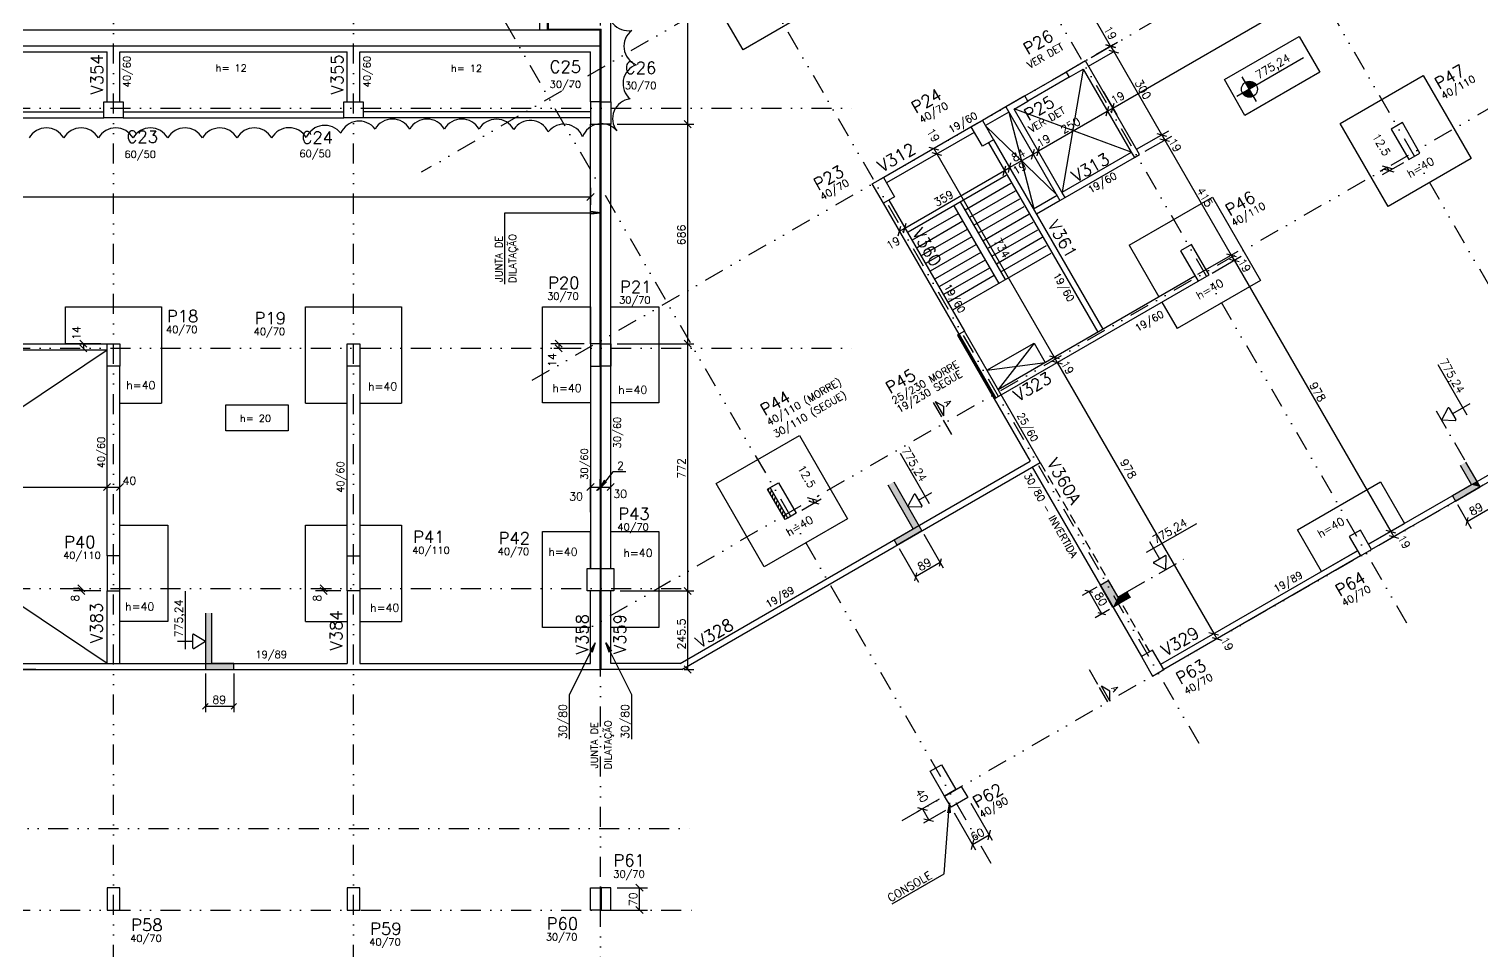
# Model space of a CAD drawing. Extents: x 550442 to 565317, y -292 to 10221.
# Drawn here: x 558416 to 562955, y 3435 to 6315 of the extents above; entities that cross this region are included whole.
import ezdxf

# ---------------------------------------------------------------- set-up
doc = ezdxf.new("R2010")
doc.units = 0
doc.header["$LTSCALE"] = 125
doc.header["$MEASUREMENT"] = 0
for name, pattern in [('DIVIDE', [1.25, 0.5, -0.25, 0, -0.25, 0, -0.25]), ('ESTILO_TQS_0003', [0.91, 0.5, -0.2, 0.01, -0.2]), ('HIDDEN', [0.375, 0.25, -0.125])]:
    doc.linetypes.add(name, pattern=pattern)
doc.layers.get('0').update_dxf_attribs({"linetype": 'CONTINUOUS'})
for name, color, linetype in [('110', 113, 'CONTINUOUS'), ('200', 7, 'HIDDEN'), ('204', 7, 'ESTILO_TQS_0003'), ('205', 14, 'DIVIDE'), ('216', 7, 'CONTINUOUS'), ('219', 240, 'CONTINUOUS'), ('220', 4, 'CONTINUOUS'), ('226', 10, 'CONTINUOUS'), ('230', 3, 'CONTINUOUS'), ('231', 5, 'CONTINUOUS'), ('238', 11, 'CONTINUOUS'), ('239', 4, 'CONTINUOUS'), ('250', 5, 'CONTINUOUS')]:
    doc.layers.add(name, color=color, linetype=linetype)
doc.styles.get("Standard").update_dxf_attribs({"font": 'ROMANS.SHX'})

# ---------------------------------------------------------------- blocks, each defined once
blk = doc.blocks.new('_H179BAF5357-006')
for p, q in [((8348.428929, 1839.445171), (8340.596292, 1841.54392)), ((8354.616114, 1828.728653), (8340.95586, 1832.388907)), ((8360.803298, 1818.012135), (8347.143044, 1821.672389)), ((8366.990482, 1807.295618), (8353.330228, 1810.955872)), ((8373.177667, 1796.5791), (8359.517413, 1800.239354)), ((8379.364851, 1785.862583), (8365.704597, 1789.522837)), ((8385.552035, 1775.146065), (8371.891781, 1778.806319)), ((8391.73922, 1764.429547), (8378.078966, 1768.089801)), ((8397.926404, 1753.71303), (8384.26615, 1757.373284)), ((8394.410428, 1745.596466), (8390.453334, 1746.656766))]:
    blk.add_line(p, q)
blk = doc.blocks.new('_H88CA1187B5-003')
for p, q in [((6866.155191, 26.25), (6872.952612, 26.25)), ((6868.320314, 22.5), (6874.989224, 22.5)), ((6870.485437, 18.75), (6877.025836, 18.75)), ((6870.762015, 30), (6870.916, 30)), ((6872.65056, 15), (6879.062448, 15)), ((6872.952612, 26.25), (6873.083501, 26.25)), ((6874.815683, 11.25), (6881.099061, 11.25)), ((6874.989224, 22.5), (6875.248683, 22.5)), ((6876.980807, 7.5), (6883.135673, 7.5)), ((6877.025836, 18.75), (6877.413864, 18.75)), ((6879.062448, 15), (6879.579046, 15)), ((6879.14593, 3.75), (6885.172285, 3.75)), ((6881.099061, 11.25), (6881.744227, 11.25)), ((6881.311053, 0), (6887.208897, 0)), ((6883.135673, 7.5), (6883.909409, 7.5)), ((6885.172285, 3.75), (6886.07459, 3.75)), ((6887.208897, 0), (6888.239772, 0)), ((6883.476176, -3.75), (6889.245509, -3.75)), ((6885.641299, -7.5), (6891.282122, -7.5)), ((6887.806422, -11.25), (6893.318734, -11.25)), ((6889.245509, -3.75), (6890.404953, -3.75)), ((6889.971545, -15), (6895.355346, -15)), ((6891.282122, -7.5), (6892.570135, -7.5)), ((6892.136668, -18.75), (6897.391958, -18.75)), ((6893.318734, -11.25), (6894.735316, -11.25)), ((6894.301791, -22.5), (6899.42857, -22.5)), ((6895.355346, -15), (6896.900498, -15)), ((6896.466914, -26.25), (6901.465183, -26.25)), ((6897.391958, -18.75), (6899.065679, -18.75)), ((6898.632037, -30), (6903.501795, -30)), ((6899.42857, -22.5), (6901.230861, -22.5)), ((6900.797161, -33.75), (6905.538407, -33.75)), ((6901.465183, -26.25), (6903.396042, -26.25)), ((6902.962284, -37.5), (6907.575019, -37.5)), ((6903.501795, -30), (6905.561224, -30)), ((6905.127407, -41.25), (6909.611632, -41.25)), ((6905.538407, -33.75), (6907.726405, -33.75)), ((6907.29253, -45), (6911.648244, -45)), ((6907.575019, -37.5), (6909.891587, -37.5)), ((6909.611632, -41.25), (6912.056768, -41.25)), ((6911.648244, -45), (6914.22195, -45)), ((6909.457653, -48.75), (6913.684856, -48.75)), ((6911.622776, -52.5), (6915.721468, -52.5)), ((6913.684856, -48.75), (6916.387131, -48.75)), ((6913.787899, -56.25), (6917.75808, -56.25)), ((6915.721468, -52.5), (6918.552313, -52.5)), ((6915.953022, -60), (6919.794693, -60)), ((6917.75808, -56.25), (6920.717494, -56.25)), ((6918.118145, -63.75), (6921.831305, -63.75)), ((6919.794693, -60), (6922.882676, -60)), ((6920.283268, -67.5), (6923.867917, -67.5)), ((6921.831305, -63.75), (6925.047857, -63.75)), ((6922.448391, -71.25), (6925.904529, -71.25)), ((6923.867917, -67.5), (6927.213039, -67.5)), ((6924.613514, -75), (6927.941141, -75)), ((6925.904529, -71.25), (6929.37822, -71.25)), ((6926.778638, -78.75), (6929.977754, -78.75)), ((6927.941141, -75), (6931.543402, -75)), ((6928.943761, -82.5), (6932.014366, -82.5)), ((6929.977754, -78.75), (6933.708583, -78.75)), ((6931.108884, -86.25), (6934.050978, -86.25)), ((6932.014366, -82.5), (6935.873765, -82.5)), ((6933.274007, -90), (6936.08759, -90)), ((6934.050978, -86.25), (6938.038946, -86.25)), ((6936.08759, -90), (6940.204128, -90)), ((6935.43913, -93.75), (6938.124202, -93.75)), ((6937.604253, -97.5), (6940.160815, -97.5)), ((6938.124202, -93.75), (6942.369309, -93.75)), ((6939.769376, -101.25), (6942.197427, -101.25)), ((6940.160815, -97.5), (6944.534491, -97.5)), ((6941.934499, -105), (6944.234039, -105)), ((6942.197427, -101.25), (6946.699672, -101.25)), ((6944.099622, -108.75), (6946.270651, -108.75)), ((6944.234039, -105), (6948.864854, -105)), ((6946.264745, -112.5), (6948.307263, -112.5)), ((6946.270651, -108.75), (6951.030035, -108.75)), ((6948.307263, -112.5), (6953.195217, -112.5)), ((6948.429868, -116.25), (6950.343876, -116.25)), ((6950.343876, -116.25), (6955.360398, -116.25)), ((6950.594992, -120), (6952.380488, -120)), ((6952.380488, -120), (6957.52558, -120)), ((6952.760115, -123.75), (6954.4171, -123.75)), ((6954.4171, -123.75), (6959.690761, -123.75)), ((6954.925238, -127.5), (6956.453712, -127.5)), ((6956.453712, -127.5), (6961.855943, -127.5)), ((6957.090361, -131.25), (6958.490325, -131.25)), ((6958.490325, -131.25), (6964.021124, -131.25)), ((6959.255484, -135), (6960.526937, -135)), ((6960.526937, -135), (6966.186306, -135)), ((6961.420607, -138.75), (6962.563549, -138.75)), ((6962.563549, -138.75), (6968.351487, -138.75)), ((6963.58573, -142.5), (6964.600161, -142.5)), ((6964.600161, -142.5), (6970.516669, -142.5)), ((6965.750853, -146.25), (6966.636773, -146.25)), ((6966.636773, -146.25), (6972.68185, -146.25)), ((6967.915976, -150), (6968.673386, -150)), ((6968.673386, -150), (6974.847032, -150)), ((6970.081099, -153.75), (6970.709998, -153.75)), ((6970.709998, -153.75), (6977.012213, -153.75)), ((6972.246222, -157.5), (6972.74661, -157.5)), ((6972.74661, -157.5), (6979.177395, -157.5)), ((6974.411345, -161.25), (6974.783222, -161.25)), ((6974.783222, -161.25), (6981.342576, -161.25)), ((6976.576469, -165), (6976.819834, -165)), ((6976.819834, -165), (6983.507758, -165)), ((6978.741592, -168.75), (6978.856447, -168.75)), ((6978.856447, -168.75), (6985.672939, -168.75))]:
    blk.add_line(p, q)
blk = doc.blocks.new('A')
for p, q in [((0, 0), (51.960938, 0)), ((63.041016, 0), (115.001953, 0))]:
    blk.add_line(p, q)
at = {"layer": '226'}
for p, q in [((0, 7.15625), (25.980469, 22.15625)), ((0, 7.15625), (51.960938, 7.15625)), ((25.980469, 22.15625), (51.960938, 7.15625))]:
    blk.add_line(p, q, dxfattribs=at)
blk.add_text('A', height=20).set_placement((16.486084, 29.679077))

msp = doc.modelspace()

# ---------------------------------------------------------------- linework, layer by layer
at = {"layer": '110'}
for points in [[(562922.2, 4891.3), (562886.9, 4952.3), (562904.2, 4962.2)], [(562922.2, 4891.3), (562904.2, 4962.2), (562939.4, 4901.2)], [(561178.4, 4754), (561117, 4900.3), (561099.7, 4890.3)], [(561178.4, 4754), (561205.2, 4747.5), (561117, 4900.3)], [(562922.2, 4891.3), (562871.8, 4840.3), (562862.3, 4856.7)], [(562922.2, 4891.3), (562948.9, 4884.8), (562871.8, 4840.3)], [(562922.2, 4891.3), (562939.4, 4901.2), (562948.9, 4884.8)], [(562948.9, 4884.8), (562939.4, 4901.2), (562939.4, 4901.2)], [(561178.4, 4754), (561118.6, 4719.5), (561128.1, 4703)], [(561178.4, 4754), (561128.1, 4703), (561205.2, 4747.5)], [(561787.5, 4592.5), (561762, 4577.8), (561801.9, 4508.5)], [(561787.5, 4592.5), (561801.9, 4508.5), (561817.5, 4540.5)], [(561801.9, 4508.5), (561827.5, 4523.2), (561817.5, 4540.5)], [(561817.5, 4540.5), (561827.5, 4523.2), (561847.3, 4557.7)], [(561827.5, 4523.2), (561827.5, 4523.2), (561847.3, 4557.7)], [(561847.3, 4557.7), (561827.5, 4523.2), (561857.2, 4540.4)], [(558986.9, 4333.3), (558966.9, 4314.3), (558966.9, 4490.7)], [(558986.9, 4333.3), (558966.9, 4490.7), (558986.9, 4490.7)], [(558986.9, 4333.3), (559055.9, 4314.3), (558966.9, 4314.3)], [(558986.9, 4333.3), (559055.9, 4333.3), (559055.9, 4314.3)]]:
    msp.add_solid(points, dxfattribs=at)
at = {"layer": '200'}
msp.add_line((561574.8, 4960.9), (561916.3, 4369.4), dxfattribs=at)
at = {"layer": '204'}
for p, q in [((562811.9, 5122.1), (562904.2, 4962.2)), ((561847.3, 4557.7), (562038.4, 4668))]:
    msp.add_line(p, q, dxfattribs=at)
at = {"layer": '205'}
for p, q in [((558680, 2922.2), (558680, 9507.5)), ((559430, 2922.2), (559430, 9507.5)), ((560201.5, 2884.7), (560201.5, 9507.5)), ((560756.1, 9360), (563378.5, 4817.9)), ((560106.5, 8985), (562729, 4442.8)), ((559457, 8610), (562079.5, 4067.8)), ((558807.5, 8235), (561429.9, 3692.8)), ((563735.1, 8237), (559640.7, 5867.5)), ((564105.4, 7595.1), (559970.7, 5208)), ((564485.1, 6937.4), (560143.7, 4430.9)), ((551160.6, 6067.8), (561009.6, 6067.8)), ((564989.9, 6063.1), (561134.3, 3837.1)), ((551160.6, 5317.8), (561009.6, 5317.8)), ((551160.6, 4567.8), (560472.7, 4567.8)), ((551123.1, 3817.8), (560489.2, 3817.8)), ((551160.6, 3562.8), (560505.7, 3562.8))]:
    msp.add_line(p, q, dxfattribs=at)
at = {"layer": '216'}
for p, q in [((561779.8, 6265.2), (561809.9, 6257.1)), ((561809.9, 6257.1), (561779.8, 6265.2)), ((561789.3, 6248.7), (561819.4, 6240.6)), ((561789.3, 6248.7), (561819.4, 6240.6)), ((561797.5, 6053.2), (561805.6, 6083.3)), ((561797.5, 6053.2), (561805.6, 6083.3)), ((561797.5, 6053.2), (561805.6, 6083.3)), ((561781, 6043.7), (561789.1, 6073.8)), ((561781, 6043.7), (561789.1, 6073.8)), ((561226.9, 5946), (561257.1, 5937.9)), ((561564.9, 5918.9), (561573, 5949.1)), ((561564.9, 5918.9), (561573, 5949.1)), ((561939.3, 5988.9), (561969.4, 5980.8)), ((561939.3, 5988.9), (561969.4, 5980.8)), ((561948.8, 5972.5), (561978.9, 5964.4)), ((561948.8, 5972.5), (561978.9, 5964.4)), ((561236.4, 5929.5), (561266.6, 5921.4)), ((561236.4, 5929.5), (561266.6, 5921.4)), ((561547.6, 5908.9), (561556.6, 5939.6)), ((561547.6, 5908.9), (561556.6, 5939.6)), ((561458.8, 5857.7), (561466.9, 5887.8)), ((561458.8, 5857.7), (561466.9, 5887.8)), ((561475.3, 5867.2), (561483.4, 5897.3)), ((561475.3, 5867.2), (561483.4, 5897.3)), ((562673.7, 5878.8), (562643.5, 5886.9)), ((562680, 5868), (562649.8, 5876.1)), ((560158.9, 5779.7), (560181, 5801.8)), ((561131.5, 5668.7), (561139.6, 5698.8)), ((561131.5, 5668.7), (561139.6, 5698.8)), ((561148.1, 5678.8), (561156.2, 5709)), ((561148.1, 5678.8), (561156.2, 5709)), ((562156.2, 5613.1), (562186.4, 5605)), ((562156.2, 5613.1), (562186.4, 5605)), ((562165.8, 5596.6), (562195.9, 5588.5)), ((562165.8, 5596.6), (562195.9, 5588.5)), ((558575.1, 5342.9), (558597.2, 5320.8)), ((558575.1, 5328.9), (558597.2, 5306.8)), ((560059.7, 5342.9), (560081.8, 5320.8)), ((560059.7, 5328.9), (560081.8, 5306.8)), ((561603.4, 5293.9), (561633.6, 5285.8)), ((561603.4, 5293.9), (561633.6, 5285.8)), ((561612.9, 5277.4), (561643.1, 5269.3)), ((561612.9, 5277.4), (561643.1, 5269.3)), ((558648.9, 4873.2), (558671, 4895.3)), ((558648.9, 4873.2), (558671, 4895.3)), ((558688.9, 4873.2), (558711, 4895.3)), ((558688.9, 4873.2), (558711, 4895.3)), ((560158.9, 4873.2), (560181, 4895.3)), ((560158.9, 4873.2), (560181, 4895.3)), ((560158.9, 4873.2), (560181, 4895.3)), ((560158.9, 4873.2), (560181, 4895.3)), ((560188.9, 4873.2), (560211, 4895.3)), ((560188.9, 4873.2), (560211, 4895.3)), ((560191.9, 4873.2), (560214, 4895.3)), ((560191.9, 4873.2), (560214, 4895.3)), ((560221.9, 4873.2), (560244, 4895.3)), ((560878.1, 4842.1), (560847.9, 4850.2)), ((560884.4, 4831.3), (560854.2, 4839.4)), ((562654.8, 4749.6), (562684.9, 4741.6)), ((562654.8, 4749.6), (562684.9, 4741.6)), ((562664.3, 4733.2), (562694.4, 4725.1)), ((562664.3, 4733.2), (562694.4, 4725.1)), ((558590.9, 4556.8), (558568.8, 4578.9)), ((558590.9, 4548.8), (558568.8, 4570.9)), ((559347.2, 4556.8), (559325.1, 4578.9)), ((559347.2, 4548.8), (559325.1, 4570.9)), ((562101.9, 4430.4), (562132.1, 4422.3)), ((562101.9, 4430.4), (562132.1, 4422.3)), ((562111.4, 4414), (562141.6, 4405.9)), ((561191.5, 3882.9), (561221.7, 3874.8)), ((561211.5, 3848.3), (561241.7, 3840.2)), ((561411.7, 3782.4), (561419.7, 3812.6)), ((561359.7, 3752.4), (561367.8, 3782.6)), ((560334.2, 3621.8), (560312.1, 3643.9)), ((560334.2, 3551.8), (560312.1, 3573.9)), ((560334.2, 3551.8), (560312.1, 3573.9))]:
    msp.add_line(p, q, dxfattribs=at)
at = {"layer": '216', "linetype": 'Continuous'}
for p, q in [((560233, 6017.8), (560233, 6017.8)), ((560233, 6017.8), (560233, 6017.8)), ((560484.9, 6006.8), (560462.8, 6028.9)), ((560484.9, 6006.8), (560462.8, 6028.9)), ((560233, 5331.8), (560233, 5331.8)), ((560233, 5331.8), (560233, 5331.8)), ((560484.9, 5320.8), (560462.8, 5342.9)), ((560484.9, 5320.8), (560462.8, 5342.9)), ((562948.9, 4884.8), (562948.9, 4884.8)), ((562871.8, 4840.3), (562871.8, 4840.3)), ((562905.3, 4764.6), (562911.7, 4788.8)), ((561205.2, 4747.5), (561205.2, 4747.5)), ((561128.1, 4703), (561128.1, 4703)), ((561265.6, 4660.5), (561259.2, 4636.3)), ((561188.6, 4616), (561182.1, 4591.8)), ((560243, 4559.8), (560243, 4559.8)), ((560243, 4559.8), (560243, 4559.8)), ((560484.9, 4548.8), (560462.8, 4570.9)), ((560484.9, 4548.8), (560462.8, 4570.9)), ((561739.6, 4554.7), (561715.5, 4561.1)), ((561762, 4577.8), (561762, 4577.8)), ((561802, 4508.5), (561802, 4508.5)), ((561779.6, 4485.4), (561755.5, 4491.8)), ((558966.9, 4314.3), (558966.9, 4314.3)), ((559055.9, 4314.3), (559055.9, 4314.3)), ((560442.4, 4314.3), (560442.4, 4314.3)), ((560484.9, 4303.3), (560462.8, 4325.4)), ((558958.1, 4191), (558975.7, 4208.7)), ((559047.1, 4191), (559064.7, 4208.7))]:
    msp.add_line(p, q, dxfattribs=at)
at = {"layer": '219', "linetype": 'Continuous'}
for centre, start, end in [((560288.2, 6372.4), 159.7452, 279.7452), ((560336.8, 6261.2), 127.4747, 247.4747), ((560334, 6144.6), 109.7551, 229.7551), ((560301.5, 6034.9), 97.2853, 217.2853), ((558470.4, 5943.5), 30, 150), ((558578.6, 5943.5), 30, 150), ((558686.9, 5943.5), 30, 150), ((558795.2, 5943.5), 30, 150), ((558903.4, 5943.5), 30.0002, 150.0002), ((559011.7, 5943.5), 30.0054, 150.0054), ((559120, 5943.6), 30.0674, 150.0674), ((559228.5, 5944.2), 30.6035, 150.6035), ((559339.9, 5951.7), 37.115, 157.115), ((559447.2, 5965), 36.9457, 156.9457), ((559551.3, 5971.3), 29.9999, 149.9999), ((559659.5, 5971.3), 29.999, 149.999), ((559767.8, 5971.3), 29.9694, 149.9694), ((559875.8, 5970.8), 29.5814, 149.5814), ((559982, 5966.8), 26.0417, 146.0417), ((560087.1, 5955.3), 21.4558, 141.4558), ((560204, 5956.8), 40.0543, 160.0543)]:
    msp.add_arc(centre, 62.5, start, end, dxfattribs=at)
at = {"layer": '220'}
for points in [[(561858.9, 5930.9), (561858.9, 5930.9), (561868.9, 5913.6), (561885.3, 5923.1), (561716.3, 6215.8), (561655.7, 6180.8), (561665.2, 6164.3), (561709.4, 6189.8), (561858.9, 5930.9)], [(558650, 6087.8), (558710, 6087.8), (558710, 6037.8), (558650, 6037.8), (558650, 6087.8)], [(559400, 6087.8), (559460, 6087.8), (559460, 6037.8), (559400, 6037.8), (559400, 6087.8)], [(560200, 6087.8), (560170, 6087.8), (560170, 6017.8), (560200, 6017.8), (560200, 6087.8)], [(560203, 6087.8), (560233, 6087.8), (560233, 6017.8), (560203, 6017.8), (560203, 6087.8)], [(561642.4, 5805.9), (561642.4, 5805.9), (561492.9, 6064.8), (561536.2, 6089.8), (561526.7, 6106.3), (561466.9, 6071.8), (561635.9, 5779.1), (561652.4, 5788.6), (561642.4, 5805.9)], [(561429.2, 5969.2), (561394.5, 5949.2), (561359.5, 6009.8), (561394.2, 6029.8), (561429.2, 5969.2)], [(562705.9, 6022.7), (562671.3, 6002.7), (562726.3, 5907.5), (562760.9, 5927.5), (562705.9, 6022.7)], [(561120, 5790.7), (561085.3, 5770.7), (561050.3, 5831.3), (561085, 5851.3), (561120, 5790.7)], [(562047.3, 5642.5), (562012.7, 5622.5), (562067.7, 5527.2), (562102.3, 5547.2), (562047.3, 5642.5)], [(561321.4, 5361.9), (561316.2, 5358.9), (561431.2, 5159.7), (561436.4, 5162.7), (561321.4, 5361.9)], [(561337.8, 5371.4), (561321.4, 5361.9), (561436.3, 5162.7), (561452.8, 5172.2), (561337.8, 5371.4)], [(558660, 5331.8), (558700, 5331.8), (558700, 5261.8), (558660, 5261.8), (558660, 5331.8)], [(559410, 5331.8), (559450, 5331.8), (559450, 5261.8), (559410, 5261.8), (559410, 5331.8)], [(560200, 5331.8), (560170, 5331.8), (560170, 5261.8), (560200, 5261.8), (560200, 5331.8)], [(560203, 5331.8), (560233, 5331.8), (560233, 5261.8), (560203, 5261.8), (560203, 5331.8)], [(562886.9, 4952.3), (562922.2, 4891.3), (562862.3, 4856.7), (562871.8, 4840.3), (562948.9, 4884.8), (562939.4, 4901.2), (562939.4, 4901.2), (562904.2, 4962.2)], [(560722.7, 4877.7), (560757.4, 4897.7), (560812.4, 4802.5), (560777.7, 4782.5), (560722.7, 4877.7)], [(560731.4, 4882.7), (560757.4, 4897.7), (560812.4, 4802.5), (560786.4, 4787.5), (560731.4, 4882.7)], [(561117, 4900.3), (561205.2, 4747.5), (561128.1, 4703), (561118.6, 4719.5), (561178.4, 4754), (561099.7, 4890.3)], [(562574.9, 4749.7), (562540.3, 4729.7), (562575.3, 4669.1), (562609.9, 4689.1), (562574.9, 4749.7)], [(558700, 4669.8), (558660, 4669.8), (558660, 4559.8), (558700, 4559.8), (558700, 4669.8)], [(559410, 4669.8), (559450, 4669.8), (559450, 4559.8), (559410, 4559.8), (559410, 4669.8)], [(560160, 4629.8), (560200, 4629.8), (560200, 4559.8), (560160, 4559.8), (560160, 4629.8)], [(560203, 4629.8), (560243, 4629.8), (560243, 4559.8), (560203, 4559.8), (560203, 4629.8)], [(561857.2, 4540.4), (561827.5, 4523.2), (561827.5, 4523.2), (561802, 4508.5), (561762, 4577.8), (561787.5, 4592.5), (561817.5, 4540.5), (561847.3, 4557.7)], [(558966.9, 4490.7), (558966.9, 4314.3), (559055.9, 4314.3), (559055.9, 4333.3), (558986.9, 4333.3), (558986.9, 4490.7)], [(561925.4, 4374.7), (561890.8, 4354.7), (561925.8, 4294.1), (561960.4, 4314.1), (561925.4, 4374.7)], [(561265.9, 4017), (561310.9, 3939.1), (561276.2, 3919.1), (561231.2, 3997), (561265.9, 4017)], [(558700, 3632.8), (558660, 3632.8), (558660, 3562.8), (558700, 3562.8), (558700, 3632.8)], [(559450, 3632.8), (559410, 3632.8), (559410, 3562.8), (559450, 3562.8), (559450, 3632.8)], [(560200, 3562.8), (560170, 3562.8), (560170, 3632.8), (560200, 3632.8), (560200, 3562.8)], [(560233, 3632.8), (560203, 3632.8), (560203, 3562.8), (560233, 3562.8), (560233, 3632.8)]]:
    msp.add_lwpolyline(points, dxfattribs=at)
at = {"layer": '230'}
msp.add_lwpolyline([(560010.4, 6312.6), (560035.4, 6312.6), (560035.4, 6353.6), (560010.4, 6353.6), (560010.4, 6312.6)], dxfattribs=at)
at = {"layer": '231'}
for p, q in [((561468.8, 5857.5), (561162.2, 5680.5)), ((561339.9, 5750.8), (561482.8, 5833.3)), ((561496.8, 5809), (561353.9, 5726.5)), ((561465.9, 5532.6), (561325.9, 5775)), ((561367.9, 5702.3), (561510.8, 5784.8)), ((561176.2, 5656.3), (561319.1, 5738.8)), ((561305.1, 5763), (561445.1, 5520.6)), ((561381.9, 5678), (561524.8, 5760.5)), ((561395.9, 5653.8), (561538.8, 5736.3)), ((561333.1, 5714.5), (561190.2, 5632)), ((561204.2, 5607.8), (561347.1, 5690.3)), ((561409.9, 5629.5), (561552.8, 5712)), ((561423.9, 5605.3), (561566.8, 5687.8)), ((561361.1, 5666), (561218.2, 5583.5)), ((561232.2, 5559.3), (561375.1, 5641.8)), ((561580.8, 5663.5), (561437.9, 5581)), ((561451.9, 5556.8), (561594.8, 5639.3)), ((561389.1, 5617.5), (561246.2, 5535)), ((561403.1, 5593.3), (561260.2, 5510.8)), ((561302.2, 5438.1), (561608.8, 5615.1)), ((561274.2, 5486.5), (561417.1, 5569)), ((561431.1, 5544.8), (561288.2, 5462.3))]:
    msp.add_line(p, q, dxfattribs=at)
at = {"layer": '238'}
for p, q in [((560037.4, 7844.5), (560037.4, 6314.9)), ((560233, 6087.8), (560233, 6840.3)), ((554436.3, 6312.9), (560200, 6312.8)), ((560037.4, 6314.9), (560203, 6314.9)), ((560200, 6087.8), (560200, 6312.8)), ((560203, 6087.8), (560203, 6314.9)), ((554406.5, 6262.9), (560200, 6262.8)), ((557803.3, 6243.8), (558660, 6243.8)), ((558660, 6087.8), (558660, 6243.8)), ((558700, 6087.8), (558700, 6243.8)), ((558700, 6243.8), (559410, 6243.8)), ((559410, 6087.8), (559410, 6243.8)), ((559450, 6087.8), (559450, 6243.8)), ((559450, 6243.8), (560170, 6243.8)), ((560170, 6087.8), (560170, 6243.8)), ((562397.2, 6224.6), (562189.4, 6104.6)), ((561526.7, 6106.3), (561655.7, 6180.8)), ((561665.2, 6164.3), (561536.2, 6089.8)), ((562250.8, 6088.2), (562205.8, 6166.1)), ((562215.5, 6148.4), (562215.7, 6149)), ((562217.4, 6146), (562218.5, 6150)), ((562219.2, 6142.9), (562221.4, 6151)), ((562221, 6139.8), (562224.2, 6151.7)), ((562221.5, 6103.3), (562227.9, 6126.9)), ((562222.8, 6136.8), (562226.8, 6151.9)), ((562224.5, 6133.7), (562229.4, 6152.1)), ((562226.3, 6130.7), (562231.9, 6151.7)), ((562228.1, 6127.6), (562234.4, 6151.3)), ((562230.9, 6128.6), (562236.8, 6150.5)), ((562234, 6130.4), (562239.1, 6149.5)), ((562237, 6132.2), (562241.4, 6148.4)), ((562240.1, 6133.9), (562243.5, 6146.7)), ((562243.2, 6135.7), (562245.7, 6145)), ((562246.2, 6137.5), (562247.6, 6142.7)), ((562249.3, 6139.2), (562249.5, 6140.2)), ((562208.4, 6112.1), (562209.5, 6116.2)), ((562210.4, 6110), (562212.5, 6118)), ((562212.4, 6107.9), (562215.6, 6119.8)), ((562214.6, 6106.4), (562218.7, 6121.6)), ((562216.8, 6105.1), (562221.7, 6123.3)), ((562219.1, 6104), (562224.8, 6125.1)), ((562223.9, 6102.5), (562229.8, 6124.5)), ((562226.5, 6102.4), (562231.6, 6121.5)), ((562229, 6102.3), (562233.4, 6118.4)), ((562231.7, 6102.5), (562235.1, 6115.3)), ((562234.4, 6103.1), (562236.9, 6112.3)), ((562237.2, 6103.9), (562238.7, 6109.2)), ((562240.2, 6105.3), (562240.4, 6106.2)), ((557813.3, 6056.8), (558650, 6056.8)), ((557813.3, 6037.8), (558650, 6037.8)), ((558710, 6056.8), (559400, 6056.8)), ((558710, 6037.8), (559400, 6037.8)), ((560170, 6056.8), (559460, 6056.8)), ((560170.7, 6037.8), (559460, 6037.8)), ((561466.9, 6071.8), (561394.2, 6029.8)), ((561476.4, 6055.3), (561403.7, 6013.3)), ((560170, 5331.8), (560170, 6017.8)), ((560200, 5331.8), (560200, 6017.8)), ((560203, 5331.8), (560203, 6017.8)), ((560233, 5331.8), (560233, 6017.8)), ((561377.7, 6020.3), (561085.9, 5851.8)), ((561095.4, 5835.3), (561369, 5993.3)), ((561412.7, 5959.7), (561754.2, 5368.2)), ((561429.2, 5969.2), (561770.7, 5377.7)), ((561643.7, 5805.5), (561859.4, 5930)), ((561653.2, 5789.1), (561868.9, 5913.6)), ((561321.4, 5361.9), (561085.3, 5770.7)), ((561101.8, 5780.2), (561337.8, 5371.4)), ((561627.8, 5795.2), (561554.2, 5752.7)), ((561636.8, 5779.6), (561563.2, 5737.1)), ((561852.6, 5639.8), (562112.4, 5789.8)), ((562112.4, 5789.8), (562262.4, 5530)), ((561852.6, 5639.8), (561945.6, 5478.7)), ((561443.3, 5188.7), (562058.2, 5543.7)), ((561452.8, 5172.2), (562067.7, 5527.2)), ((562262.4, 5530), (562002.6, 5380)), ((558530, 5446.8), (558830, 5446.8)), ((558530, 5331.8), (558530, 5446.8)), ((558830, 5446.8), (558830, 5146.8)), ((559280, 5446.8), (559580, 5446.8)), ((559280, 5146.8), (559280, 5446.8)), ((559580, 5446.8), (559580, 5146.8)), ((561955.1, 5462.2), (562002.6, 5380)), ((557950, 5331.8), (558660, 5331.8)), ((557950, 5312.8), (558660, 5312.8)), ((562816.8, 5266.9), (562907.3, 5110.1)), ((558660, 4669.8), (558660, 5261.8)), ((558700, 4669.8), (558700, 5261.8)), ((559410, 4669.8), (559410, 5261.8)), ((559450, 5261.8), (559450, 4669.8)), ((560170, 5262.8), (560170, 4629.8)), ((560200, 5262.8), (560200, 4629.8)), ((560203, 4629.8), (560203, 5262.8)), ((560233, 4629.8), (560233, 5262.8)), ((558700, 5146.8), (558830, 5146.8)), ((559280, 5146.8), (559410, 5146.8)), ((559450, 5146.8), (559580, 5146.8)), ((561431.1, 5159.7), (561543.6, 4964.9)), ((561574.8, 4960.9), (561452.8, 5172.2)), ((562848, 5130.8), (562828.4, 5093.4)), ((562852, 5130.9), (562862.3, 5113)), ((562916.5, 5144.3), (562862.3, 5113)), ((562870.6, 5091.7), (562828.4, 5093.4)), ((562862.4, 5113), (562872.7, 5095.1)), ((563215.3, 5060.5), (562600.4, 4705.5)), ((563224.8, 5044.1), (562609.9, 4689.1)), ((560449.8, 4333.3), (561543.6, 4964.9)), ((560454.8, 4314.3), (561574.8, 4960.9)), ((561136.9, 4990.1), (561227.4, 4833.3)), ((561549.3, 4946.2), (561890.8, 4354.7)), ((561161.1, 4823.9), (561180.7, 4861.3)), ((561184.6, 4861.4), (561195, 4843.5)), ((561195, 4843.5), (561236.5, 4867.5)), ((562378.2, 4750.4), (562638, 4900.4)), ((562638, 4900.4), (562713, 4770.5)), ((561161.1, 4823.9), (561203.3, 4822.1)), ((561195, 4843.4), (561205.3, 4825.5)), ((561906.7, 4680.5), (562063.5, 4771)), ((562600.4, 4705.5), (562713, 4770.5)), ((559280, 4464.8), (559280, 4764.8)), ((559280, 4764.8), (559410, 4764.8)), ((559450, 4764.8), (559580, 4764.8)), ((559580, 4764.8), (559580, 4464.8)), ((560020, 4745.3), (560170, 4745.3)), ((560020, 4445.3), (560020, 4745.3)), ((560170, 4629.8), (560170, 4745.3)), ((560233, 4745.3), (560383, 4745.3)), ((560233, 4629.8), (560233, 4745.3)), ((560383, 4745.3), (560383, 4445.3)), ((562453.2, 4620.5), (562378.2, 4750.4)), ((561915.9, 4714.6), (561947.1, 4660.5)), ((562565.8, 4685.5), (561950.9, 4330.5)), ((562453.2, 4620.5), (562565.8, 4685.5)), ((561929.2, 4650.2), (561947.1, 4660.5)), ((561929.3, 4646.2), (561966.7, 4626.6)), ((561947.1, 4660.5), (561965, 4670.9)), ((562575.3, 4669.1), (561960.4, 4314.1)), ((561966.7, 4626.6), (561968.5, 4668.8)), ((558660, 4333.3), (558660, 4559.8)), ((558700, 4333.3), (558700, 4559.8)), ((558904.8, 4377.5), (558904.8, 4558.6)), ((559410, 4559.8), (559410, 4333.3)), ((559450, 4559.8), (559450, 4333.3)), ((560170, 4333.3), (560170, 4559.8)), ((560170, 4445.3), (560170, 4559.8)), ((560200, 4314.3), (560200, 4559.8)), ((560203, 4314.3), (560203, 4559.8)), ((560233, 4333.3), (560233, 4559.8)), ((560233, 4445.3), (560233, 4559.8)), ((559280, 4464.8), (559410, 4464.8)), ((559450, 4464.8), (559580, 4464.8)), ((558879.8, 4402.5), (558927.8, 4402.5)), ((558927.8, 4402.5), (558927.8, 4423.2)), ((558927.8, 4381.8), (558927.8, 4402.5)), ((558931.2, 4425.1), (558966.9, 4402.5)), ((558931.3, 4379.9), (558966.9, 4402.5)), ((560170, 4445.3), (560020, 4445.3)), ((560383, 4445.3), (560233, 4445.3)), ((557930, 4333.3), (558700, 4333.3)), ((557930, 4314.3), (560200, 4314.3)), ((558700, 4333.3), (559410, 4333.3)), ((559450, 4333.3), (560170, 4333.3)), ((560454.8, 4314.3), (560203, 4314.3)), ((560449.8, 4333.3), (560233, 4333.3))]:
    msp.add_line(p, q, dxfattribs=at)
for points in [[(560496.4, 6509.7), (560756.2, 6659.7), (560906.2, 6399.9), (560646.4, 6249.9), (560496.4, 6509.7)], [(562511.2, 6020), (562771, 6170), (562921, 5910.2), (562661.2, 5760.2), (562511.2, 6020)], [(560020, 5447.3), (560170, 5447.3), (560170, 5147.3), (560020, 5147.3), (560020, 5447.3)], [(560233, 5447.3), (560383, 5447.3), (560383, 5147.3), (560233, 5147.3), (560233, 5447.3)], [(561408.3, 5249.3), (561555.5, 5334.3), (561590.5, 5273.7)], [(560562.7, 4895), (560822.5, 5045), (560972.5, 4785.2), (560712.7, 4635.2), (560562.7, 4895)], [(558700, 4764.8), (558850, 4764.8), (558850, 4464.8), (558700, 4464.8), (558700, 4764.8)], [(561328.2, 3949.1), (561348.2, 3914.4), (561296.2, 3884.4), (561276.2, 3919.1), (561328.2, 3949.1)]]:
    msp.add_lwpolyline(points, dxfattribs=at)
msp.add_circle((562228.3, 6127.1), 25, dxfattribs=at)
for centre, start, end in [((562850, 5129.8), 29.9979, 152.3702), ((562870.7, 5094), 267.6209, 29.9979), ((561182.7, 4860.2), 29.9985, 152.3708), ((561203.4, 4824.4), 267.6216, 29.9985), ((561930.4, 4648.2), 120.0013, 242.3783), ((561966.2, 4668.9), 357.6291, 120.0013), ((558930, 4423.2), 57.6285, 180.0008), ((558930, 4381.8), 180.0008, 302.3778)]:
    msp.add_arc(centre, 2.27, start, end, dxfattribs=at)
at = {"layer": '239'}
for points in [[(562149.9, 6157), (562384, 6292.1), (562448.5, 6180.4), (562214.4, 6045.2), (562149.9, 6157)], [(559030.8, 5140.8), (559225.7, 5140.8), (559225.7, 5060.3), (559030.8, 5060.3), (559030.8, 5140.8)]]:
    msp.add_lwpolyline(points, dxfattribs=at)
at = {"layer": '250'}
for p, q in [((561794.8, 6261.1), (560679.3, 8193.2)), ((561801.5, 6068.3), (563084.1, 6808.8)), ((561733.6, 6225.8), (561816.5, 6273.6)), ((561725.8, 6199.3), (561808.7, 6247.2)), ((561794.8, 6261.1), (561804.3, 6244.7)), ((561804.3, 6244.7), (561953.8, 5985.7)), ((561709.4, 6189.8), (561643.2, 5806.4)), ((561771.4, 6120.4), (561814, 6046.6)), ((561476.4, 6055.3), (561554.5, 5754)), ((561858.9, 5930.9), (561493.7, 6065.3)), ((561569.4, 5934.3), (561784.2, 6058.3)), ((561784.2, 6058.3), (561801.5, 6068.3)), ((560253, 6017.8), (560442.4, 6017.8)), ((561627.3, 5796), (561404.2, 6012.5)), ((561875.8, 5939.5), (561976, 5997.4)), ((561902.6, 5933.1), (561985.5, 5980.9)), ((561953.8, 5985.7), (561963.8, 5968.4)), ((561963.8, 5968.4), (562171.3, 5609.1)), ((561242, 5941.9), (561251.5, 5925.5)), ((561251.5, 5925.5), (561618.5, 5289.8)), ((561479.3, 5882.3), (561552.5, 5924.5)), ((561552.5, 5924.5), (561569, 5934)), ((561152, 5693.3), (561462.9, 5872.8)), ((561462.9, 5872.8), (561479.3, 5882.3)), ((562659.3, 5883.3), (562637, 5870.4)), ((562709, 5897.5), (562643.2, 5859.5)), ((562664.9, 5872), (562658.6, 5882.9)), ((560170, 5819.5), (560170, 5765.8)), ((555325.5, 5790.8), (560170, 5790.8)), ((561135.5, 5683.8), (561152, 5693.3)), ((562067.2, 5548.9), (562193, 5621.6)), ((562112, 5552.8), (562202.5, 5605.1)), ((562171.3, 5609.1), (562180.8, 5592.6)), ((562180.8, 5592.6), (562669.8, 4745.6)), ((558660, 4333.3), (557200, 5312.8)), ((557200, 4333.3), (558660, 5312.8)), ((558640, 5331.8), (558530.9, 5331.8)), ((558586.2, 5331.8), (558586.2, 5317.8)), ((560150, 5331.8), (560045.7, 5331.8)), ((560055.4, 5317.8), (560095.7, 5317.8)), ((560070.7, 5331.8), (560070.7, 5317.8)), ((560253, 5331.8), (560442.4, 5331.8)), ((561555.5, 5334.3), (561443.3, 5188.7)), ((561408.3, 5249.3), (561590.5, 5273.7)), ((561618.5, 5289.8), (561628, 5273.4)), ((561628, 5273.4), (562117, 4426.4)), ((558660, 4903), (558660, 4909.2)), ((558700, 4887.1), (558700, 4909.2)), ((560170, 4910.2), (560170, 4859.2)), ((560170, 4805.9), (560170, 4909.2)), ((560170, 4877.1), (560170, 4909.2)), ((560200, 4878), (560200, 4909.2)), ((560203, 4869.3), (560203, 4909.2)), ((560233, 4860.6), (560233, 4909.2)), ((557200, 4884.2), (558660, 4884.2)), ((558660, 4884.2), (558700, 4884.2)), ((560170, 4884.2), (560200, 4884.2)), ((560200, 4884.2), (560203, 4884.2)), ((560203, 4884.2), (560233, 4884.2)), ((560878.5, 4855.1), (560884.7, 4858.7)), ((560829.7, 4812.5), (560890.9, 4847.8)), ((560869.3, 4835.3), (560863, 4846.2)), ((562706.1, 4766.5), (562648.2, 4733.1)), ((562732.6, 4759.9), (562657.7, 4716.6)), ((562669.8, 4745.6), (562679.4, 4729.1)), ((558569.9, 4567.8), (558554.8, 4567.8)), ((558640, 4559.8), (558554.8, 4559.8)), ((558579.8, 4559.8), (558579.8, 4567.8)), ((559390, 4559.8), (559311.2, 4559.8)), ((559336.2, 4559.8), (559336.2, 4567.8)), ((559352.4, 4567.8), (559361.2, 4567.8)), ((560263, 4559.8), (560442.4, 4559.8)), ((562117, 4426.4), (562126.5, 4409.9)), ((558437.9, 4314.3), (558349.8, 4314.3)), ((561258.9, 3909), (561190.4, 3869.5)), ((561206.6, 3878.9), (561226.6, 3844.2)), ((561278.9, 3874.4), (561210.4, 3834.8)), ((561306.2, 3867.1), (561373.1, 3751.3)), ((561358.2, 3897.1), (561425.1, 3781.3)), ((561363.7, 3767.5), (561415.7, 3797.5)), ((560253, 3632.8), (560348.2, 3632.8)), ((560323.2, 3562.8), (560323.2, 3632.8)), ((560253, 3562.8), (560348.2, 3562.8))]:
    msp.add_line(p, q, dxfattribs=at)
at = {"layer": '250', "linetype": 'Continuous'}
for p, q in [((560473.8, 6017.8), (560473.8, 6840.3)), ((560253, 6017.8), (560492.6, 6017.8)), ((560253, 6017.8), (560492.6, 6017.8)), ((560473.8, 5331.8), (560473.8, 6017.8)), ((560253, 5331.8), (560492.6, 5331.8)), ((560253, 5331.8), (560492.6, 5331.8)), ((560473.8, 4559.8), (560473.8, 5331.8)), ((562878.1, 4829.4), (562921, 4755.1)), ((562908.5, 4776.7), (562985.6, 4821.2)), ((561211.4, 4736.7), (561271.8, 4632.2)), ((561134.3, 4692.2), (561194.7, 4587.7)), ((561262.4, 4648.4), (561185.3, 4603.9)), ((560263, 4559.8), (560492.6, 4559.8)), ((560263, 4559.8), (560492.6, 4559.8)), ((560473.8, 4314.3), (560473.8, 4559.8)), ((561751.1, 4571.5), (561705.9, 4545.4)), ((561767.5, 4488.6), (561727.5, 4557.9)), ((561791.1, 4502.2), (561745.9, 4476.1)), ((560462.4, 4314.3), (560492.6, 4314.3)), ((558966.9, 4301.8), (558966.9, 4181.1)), ((559055.9, 4301.8), (559055.9, 4181.1)), ((558966.9, 4199.9), (559055.9, 4199.9))]:
    msp.add_line(p, q, dxfattribs=at)
at = {"layer": '250'}
for points in [[(559902.9, 5517.8), (559902.9, 5741.4), (560201.7, 5741.4), (560170.7, 5737.3), (560201.7, 5741.4), (560170.7, 5745.5)], [(560280, 4932.1), (560239.7, 4932.1), (560197.6, 4879.1), (560213.7, 4905.9), (560197.6, 4879.1), (560220.1, 4900.8)], [(560104.3, 4096.9), (560104.3, 4235.3), (560184.9, 4398.1), (560174.8, 4368.6), (560184.9, 4398.1), (560167.5, 4372.2)], [(560298.7, 4096.9), (560298.7, 4235.3), (560218, 4398.1), (560228.1, 4368.6), (560218, 4398.1), (560235.4, 4372.2)], [(561112.8, 3582.5), (561275.1, 3676.2), (561291.6, 3897.8), (561293.4, 3866.6), (561291.6, 3897.8), (561285.2, 3867.2)]]:
    msp.add_lwpolyline(points, dxfattribs=at)

# ---------------------------------------------------------------- block references
at = {"layer": '110', "rotation": 300.0000000000001}
msp.add_blockref('A', (561240.1, 5148.3), dxfattribs=at)
at = {"layer": '110', "xscale": -1, "rotation": 300.001452}
msp.add_blockref('A', (561786.1, 4213.4), dxfattribs=at)
at = {"layer": '250'}
msp.add_blockref('_H88CA1187B5-003', (554450.5, 5331.8), dxfattribs=at)
at = {"layer": '250', "xscale": -1, "rotation": 60.00008100000002}
msp.add_blockref('_H179BAF5357-006', (566492.8, 11183), dxfattribs=at)

# ---------------------------------------------------------------- texts
at = {"layer": '216'}
for s, height, rotation, p in [('19', 25, 300, (561772.2, 6315.4)), ('VER DET', 22.5, 30, (561542.1, 6190.7)), ('40/60', 22.5, 90, (558733.1, 6132.8)), ('40/60', 22.5, 90, (559483.1, 6132.8)), ('775,24', 25, 29.9987, (562256.4, 6158.3)), ('300', 25, 300, (561868.8, 6148)), ('40/110', 22.5, 30, (562834.9, 6094.1)), ('40/70', 22.5, 30, (561204.8, 6019.7)), ('19', 25, 30, (561805, 6078.9)), ('19/60', 22.5, 30, (561296, 5988.9)), ('VER DET', 22.5, 30, (561547, 5990.9)), ('250', 25, 30, (561647.7, 5986.9)), ('19', 25, 300, (561219.3, 5996.2)), ('19', 25, 30, (561572.4, 5944.7)), ('19', 25, 300, (561974.5, 5965)), ('12.5', 25, 300, (562611, 5980.4)), ('84', 25, 30, (561494.2, 5899.5)), ('h=40', 25, 30, (562729.7, 5849.3)), ('19', 25, 30, (561497.8, 5858.5)), ('19/60', 22.5, 30, (561731.5, 5800.7)), ('40/70', 22.5, 30, (560894.9, 5779.1)), ('415', 25, 300, (562062.3, 5811.5)), ('359', 25, 30, (561251.5, 5759.4)), ('40/110', 22.5, 30, (562179.3, 5697.2)), ('JUNTA DE ', 22.5, 90, (559894.7, 5524.4)), ('DILATAÇÃO', 22.5, 90, (559937.4, 5521.6)), ('19', 25, 30, (561103.4, 5625.1)), ('734', 25, 300, (561428.2, 5653)), ('19', 25, 300, (562191.5, 5589.1)), ('19/60', 22.5, 300, (561613.9, 5545.9)), ('19/60', 22.5, 300, (561273.5, 5510.4)), ('h=40', 25, 30, (562071.1, 5469.1)), ('19/60', 22.5, 30, (561878.3, 5368.6)), ('14', 25, 90, (558576.5, 5343.8)), ('14', 25, 90, (560063.2, 5259.5)), ('25/230 MORRE', 22.5, 30, (561119.1, 5142.7)), ('19', 25, 300, (561638.6, 5269.9)), ('775,24', 25, 299.9971, (562821.1, 5276.8)), ('40/110 (MORRE)', 22.5, 30, (560728.3, 5074.9)), ('19/230 SEGUE', 22.5, 30, (561134.3, 5115.5)), ('30/110 (SEGUE)', 22.5, 30, (560749, 5037.6)), ('978', 25, 300, (562414.3, 5203.1)), ('30/60', 22.5, 90, (560264.7, 5005.4)), ('25/60', 22.5, 300, (561501.3, 5108.4)), ('40/60', 22.5, 90, (558652.7, 4943.1)), ('30/60', 22.5, 90, (560162.1, 4907.1)), ('775,24', 25, 299.9978, (561141.2, 5000)), ('40/60', 22.5, 90, (559400.1, 4866.4)), ('12.5', 25, 300, (560815.4, 4943.7)), ('978', 25, 300, (561822.9, 4962.8)), ('30/80 - INVERTIDA', 22.5, 300, (561522.9, 4921.1)), ('h=40', 25, 30, (560789.8, 4729.3)), ('775,24', 25, 30.0021, (561934.9, 4706.8)), ('h=40', 25, 30, (562449.5, 4724.6)), ('19', 25, 300, (562690, 4725.7)), ('19/89', 22.5, 30, (562311.9, 4554.2)), ('8', 25, 90, (558572.3, 4526.5)), ('8', 25, 90, (559328.7, 4526.5)), ('19/89', 22.5, 31, (560725.3, 4505.9)), ('40/70', 22.5, 30, (562524.7, 4510.3)), ('775,24', 25, 90.0016, (558896.1, 4415)), ('19', 25, 300, (562137.1, 4406.5)), ('40/70', 22.5, 30, (562031.6, 4234.6)), ('30/80', 25, 90, (560096, 4097.3)), ('30/80', 25, 90, (560290.4, 4097.3)), ('JUNTA DE ', 22.5, 90, (560193.3, 4005.5)), ('DILATAÇÃO', 22.5, 90, (560236, 4002.6)), ('40', 25, 299.9987, (561183.9, 3933.1)), ('40/90', 22.5, 30, (561392.2, 3849.1)), ('60', 25, 29.9987, (561366.5, 3777.7)), ('CONSOLE', 25, 29.999, (561106.8, 3587.3)), ('70', 25, 90, (560315.7, 3575.3))]:
    msp.add_text(s, height=height, rotation=rotation, dxfattribs=at).set_placement(p)
for s, height, p in [('h= 12', 22.5, (558999.2, 6182.1)), ('h= 12', 22.5, (559734.2, 6180.9)), ('30/70', 22.5, (560042.5, 6131)), ('30/70', 22.5, (560277.3, 6127.5)), ('60/50', 22.5, (558714.2, 5912.3)), ('60/50', 22.5, (559260.8, 5914.8)), ('30/70', 22.5, (560034.6, 5469.5)), ('30/70', 22.5, (560259.3, 5457.2)), ('40/70', 22.5, (558844.1, 5365.3)), ('40/70', 22.5, (559117.9, 5358.8)), ('h=40', 25, (558719.8, 5189.8)), ('h=40', 25, (559475, 5186.3)), ('h=40', 25, (560051.2, 5180.9)), ('h=40', 25, (560256.5, 5175.5)), ('h= 20', 22.5, (559074.9, 5087.8)), ('2', 25, (560252.9, 4938.4)), ('40', 25, (558708.3, 4891.7)), ('30', 25, (560103.5, 4842.5)), ('30', 25, (560241.3, 4850.5)), ('40/70', 22.5, (560253.9, 4748.2)), ('40/110', 22.5, (558522.7, 4659.8)), ('40/110', 22.5, (559613, 4675.6)), ('40/70', 22.5, (559880.2, 4671.9)), ('h=40', 25, (560038.6, 4669.5)), ('h=40', 25, (560272.7, 4665.9)), ('h=40', 25, (558716.5, 4498.6)), ('h=40', 25, (559481.8, 4494.7)), ('19/89', 22.5, (559123.4, 4350.2)), ('30/70', 22.5, (560241.1, 3664.1)), ('30/70', 22.5, (560030.4, 3467.8)), ('40/70', 22.5, (558732.3, 3463.6)), ('40/70', 22.5, (559478.9, 3452))]:
    msp.add_text(s, height=height, dxfattribs=at).set_placement(p)
at = {"layer": '216', "linetype": 'Continuous'}
for s, rotation, p in [('686', 90, (560466.3, 5639.8)), ('772', 90, (560466.3, 4910.8)), ('89', 29.9981, (562923.8, 4794.2)), ('89', 29.9994, (561200.6, 4621.4)), ('80', 300.0012, (561742.8, 4546.5)), ('245.5', 90, (560466.3, 4377.1))]:
    msp.add_text(s, height=25, rotation=rotation, dxfattribs=at).set_placement(p)
msp.add_text('89', height=25, dxfattribs=at).set_placement((558988.9, 4207.4))
at = {"layer": '220'}
for s, rotation, p in [('P26', 30, (561535.3, 6233.1)), ('V354', 90, (558647, 6110.8)), ('V355', 90, (559397, 6110.8)), ('P47', 30, (562820.5, 6125.1)), ('P24', 30, (561186.3, 6050.1)), ('P25', 30, (561538.2, 6027.1)), ('V312', 30, (561080.7, 5866.8)), ('V313', 30, (561686.9, 5835.3)), ('P23', 30, (560880.5, 5810)), ('P46', 30, (562166.2, 5729.4)), ('V361', 300, (561596.7, 5704.1)), ('V360', 300, (561173.5, 5678.4)), ('P45', 30, (561105.5, 5174.1)), ('V323', 30, (561505.7, 5150.8)), ('P44', 30, (560713.8, 5105.8)), ('V360A', 300, (561594, 4960)), ('P64', 30, (562510.2, 4541.3)), ('V383', 90, (558645.6, 4397.6)), ('V384', 90, (559394.1, 4374.1)), ('V358', 90, (560163.2, 4362.2)), ('V359', 90, (560280.4, 4362.6)), ('V328', 30, (560512, 4380.5)), ('V329', 30, (561966.8, 4355.3)), ('P63', 30, (562012.2, 4266.9)), ('P62', 30, (561377.8, 3880))]:
    msp.add_text(s, height=37.5, rotation=rotation, dxfattribs=at).set_placement(p)
for s, p in [('C25', (560042.5, 6178.7)), ('C26', (560277.3, 6175.2)), ('C23', (558721, 5960)), ('C24', (559267.7, 5957.5)), ('P20', (560037.6, 5503.4)), ('P21', (560262.3, 5491.2)), ('P18', (558847, 5399.3)), ('P19', (559120.9, 5392.8)), ('P43', (560256.8, 4782.2)), ('P40', (558525.7, 4693.8)), ('P41', (559616, 4709.6)), ('P42', (559883.1, 4705.9)), ('P61', (560241.9, 3699.5)), ('P58', (558735.2, 3497.6)), ('P59', (559481.9, 3486)), ('P60', (560033.3, 3501.8))]:
    msp.add_text(s, height=37.5, dxfattribs=at).set_placement(p)

doc.saveas('drawing.dxf')
